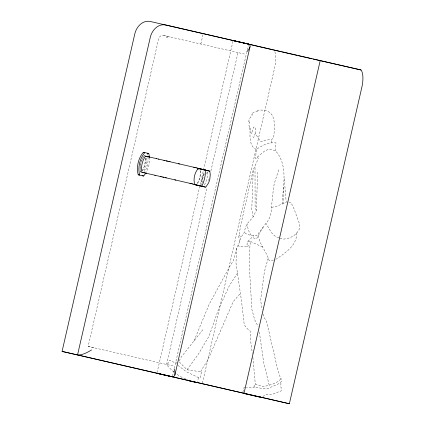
<?xml version="1.0" encoding="UTF-8"?>
<svg xmlns="http://www.w3.org/2000/svg" width="425" height="425" viewBox="0 0 425 425"><rect width="100%" height="100%" fill="white"/><g stroke="black" fill="none" stroke-linecap="round" stroke-linejoin="round"><path stroke-width="0.32" stroke-dasharray="2.12 1.59" d="M238.26 244.848L238.595 246.054L239.429 246.691L247.031 246.187L247.122 243.488L247.807 241.352L253.916 235.599M194.039 340.866L209.222 304.157L230.292 265.492L233.373 260.769L236.826 248.051L239.695 241.644L241.002 237.363L244.253 232.486L245.379 227.566L247.037 223.943L253.162 216.883L256.392 210.226L257.598 172.322M257.662 156.889L258.198 158.833L253.231 169.894L251.775 209.403L253.162 216.883M201.296 185.645L201.742 181.268A16.74 6.332 -77.1 0 1 203.341 174.627L204.489 171.551M236.826 248.051L235.949 262.815L241.522 300.964L244.242 324.79L246.909 328.307L250.123 331.086L250.479 339.74L252.354 353.52M247.807 241.352L250.32 241.188L249.347 254.267L249.645 271.687L251.855 309.342L254.639 319.627L258.172 326.676M282.072 204.032C282.981 186.251 288.618 165.288 275.299 150.514L269.546 149.191L265.078 150.615L255.595 158.642L256.328 149.414C261.986 145.446 268.882 141.95 275.979 142.906L275.299 150.514M296.698 232.916C297.149 245.485 285.016 253.167 275.798 259.335M239.695 241.644L238.733 236.619L240.853 224.761L253.231 169.894M200.903 371.806L201.158 370.403L207.682 360.405L233.118 301.808L240.444 293.261M271.463 142.683L272.112 139.134M255.122 133.62L255.669 130.698L255.409 128.504L254.532 126.878L253.348 127.229L252.211 133.354L251.106 133.163L250.437 127.728L249.523 127.229L248.976 125.582L249.624 121.837L248.662 122.671L249.156 119.149L252.514 114.633L251.287 114.352L253.103 112.721L257.587 111.377L256.711 110.298C263.782 109.374 271.729 110.59 273.535 118.687C275.209 124.971 274.093 131.442 273.721 137.822L271.702 139.464L265.041 140.255L261.439 141.642L259.781 140.887L258.496 138.013L255.122 133.62L254.357 136.637L253.507 137.434L252.944 136.738M203.532 174.08L203.405 174.643A17.659 0.68 -76.5 0 1 201.822 181.284L201.636 182.033M172.943 365.941L88.145 346.423L158.674 38.712A4.919 3.889 -77.2 0 1 162.876 35.339L170.032 36.895M200.828 44.019L203.07 34.228M157.075 372.629L203.331 170.675M203.479 170.027L232.98 41.22M166.568 364.496L207.028 187.829M208.659 180.715L209.254 178.123M210.885 171.004L238.005 52.583L244.38 54.028M172.55 376.141L173.735 370.961M174.33 368.369L246.675 52.493M247.265 49.906L248.306 45.374M202.401 383.217L274.72 67.469A17.542 6.63 -77.1 0 0 274.433 50.883M268.164 258.288L264.398 271.66L260.583 300.146L262.135 309.586M278.662 169.819L274.152 184.089L272.579 195.606L271.001 212.93L268.781 219.651L256.62 235.811L251.207 235.386L246.872 234.271L244.253 232.486M198.757 377.559L197.556 380.561L197.784 381.443M263.187 227.056L256.482 238.818L251.903 237.458M179.084 360.889L181.56 356.628L203.081 329.449M197.147 183.526C200.101 179.281 201.041 173.74 199.654 168.762M237.596 272.94L229.537 285.345L218.779 308.534L209.058 336.127L198.459 354.052L187.037 369.771L179.233 361.882M206.343 173.554L208.377 170.786M177.082 362.121L176.343 363.21L173.676 362.212L170.26 360.103L169.07 360.937L168.103 363.274L167.142 364.124L167.285 365.58L172.189 370.627L174.202 372.135M144.091 155.81L144.102 155.794A17.712 13.037 -77.2 0 0 140.404 171.907L141.467 172.167M141.812 172.242L140.362 171.897A17.664 13.956 -77.2 0 1 144.048 155.8L145.509 156.113M280.707 378.951L278.842 381.129L272.154 384.407L263.516 386.67L254.756 383.871L253.922 386.729L263.495 388.801L267.84 388.562L279.198 383.52L281.562 381.342L281.132 378.574L280.707 378.951L277.105 367.088L266.677 321.799L264.334 317.767L262.751 313.363M242.749 391.829L243.371 391.154L243.376 389.226L243.923 387.717L245.055 387.164M262.857 396.589L265.014 394.995L268.632 393.959L271.24 394.772L281.015 390.926L281.557 389.815L281.499 387.717L280.829 387.35L280.967 381.894M254.745 386.904L252.307 387.908L246.373 387.297M271.506 207.368L276.542 206.295L286.227 202.337L284.224 178.213M247.031 246.187L249.99 245.618M273.498 260.095L269.089 260.509C266.597 251.69 259.585 244.763 258.347 235.546M288.692 202.013L290.854 202.486L293.462 207.342L299.79 224.666L299.694 228.278C296.889 235.301 289.866 238.919 282.54 239.153L279.544 237.92M88.145 346.423L94.52 347.868M163.657 35.45L238.005 52.583M144.059 155.789L145.159 156.039M187.037 369.771L201.524 371.891L200.048 378.006L197.466 377.113L186.256 371.647L177.799 365.309M262.565 246.957L252.482 242.5L250.32 241.188M278.943 237.676C271.681 236.263 269.647 228.698 265.933 223.423M256.328 149.414C249.629 146.715 249.788 137.599 250.081 131.532L249.555 129.954L249.523 127.229M185.55 378.866L179.748 376.29L176.221 373.649M239.137 235.264L241.002 237.363M256.392 210.226L255.106 208.085L255.011 165.941M251.207 235.386L248.407 230.382L247.037 223.943M269.2 385.178L263.585 362.132L259.213 331.086M252.896 357.457L255.308 384.274M283.358 187.212L283.911 203.283M145.329 158.238A17.712 13.037 -77.2 0 1 142.306 170.749M145.419 158.259A17.664 13.956 -77.2 0 1 142.386 170.77M147.475 153.813A20.926 16.538 -77.2 0 1 147.73 155.083M147.98 157.032A20.926 16.538 -77.2 0 1 144.436 172.513M146.822 158.031A17.664 13.956 -77.2 0 1 143.831 171.094M149.425 157.362A20.926 16.538 -77.2 0 1 146.211 172.268M207.506 172.178A17.568 12.511 -76.3 0 1 203.713 186.123M202.258 183.01A17.568 12.511 -76.3 0 1 204.457 173.65M200.382 170.505A17.712 16.92 -78.5 0 1 197.487 183.589"/><path stroke-width="0.64" d="M205.764 187.159L208.606 182.877L209.759 179.648L210.269 174.537L209.78 171.137L205.142 170.112L205.684 170.287L205.44 173.543A16.777 6.343 -77.1 0 1 203.06 183.419L201.817 186.352L200.558 186.065M289.367 403.75L156.926 373.277L172.401 376.784L173.772 376.619L174.919 374.935L250.166 46.043L249.762 44.816L248.604 44.078L165.771 24.99A15.613 12.336 -77.2 0 0 150.264 37.437L77.547 354.928L62.077 351.417L134.789 33.926A15.613 12.336 -77.2 0 1 150.296 21.484L361.048 69.987A17.542 6.63 -77.1 0 1 361.829 87.353L289.367 403.75L62.077 351.417M174.919 374.935L174.866 371.753L174.154 369.001M244.04 393.162L320.237 60.456M250.07 46.819L248.636 49.645L246.803 51.802M201.811 186.363C199.931 185.884 208.76 187.919 204.228 186.782M203.4 186.586L202.406 186.336L203.602 186.623M198.247 168.449C194.894 172.385 193.423 177.809 194.315 182.899C194.066 185.932 198.061 184.838 199.803 185.842M142.922 172.486L141.807 172.226A17.664 13.956 -77.2 0 1 145.493 156.129L146.609 156.384M198.008 169.437A17.712 16.92 -78.5 0 1 198.698 168.534L201.285 169.177M166.759 37.644L167.227 37.315M91.55 349.966C87.322 352.49 82.636 355.188 77.547 354.928L172.401 376.784M260.621 396.929L259.505 397.099L244.062 393.539L243.18 392.998M194.698 184.593L198.284 185.475M198.709 168.523L198.257 168.438L201.976 169.347M203.793 186.729L201.965 186.347M205.87 170.271L209.775 171.121M248.604 44.078L233.128 40.572L273.302 49.953M143.358 152.278L144.803 152.607A20.926 16.538 -77.2 0 0 139.655 175.095L138.21 174.765A20.926 16.538 -77.2 0 1 143.358 152.278L148.766 153.521A20.926 16.538 -77.2 0 1 149.425 157.362M147.321 153.191L148.766 153.521M145.663 156.15L156.602 158.647M141.971 172.279L144.596 172.879M142.168 175.679L143.613 176.008A20.926 16.538 -77.2 0 0 145.881 172.842M273.939 50.102L280.388 51.574M281.679 51.871L297.171 55.404M298.456 55.702L312.008 58.793M313.299 59.086L361.048 69.987M147.539 156.581L149.637 157.059M156.432 158.615L158.918 159.178M143.847 172.709L146.482 173.31M145.945 173.188L155.221 175.307M158.514 159.088L164.9 160.56M178.468 163.71L193.858 167.264M154.817 175.222L161.208 176.688M174.771 179.839L190.129 183.382M138.21 174.765L143.613 176.008M197.147 382.728L189.242 380.906L187.659 380.03M163.891 160.326L167.492 161.16M168.815 161.473L179.562 163.96M166.26 160.878L170.048 161.755M160.198 176.46L166.356 177.884M162.679 177.028L163.8 177.289M165.123 177.602L175.865 180.088M193.673 167.227L195.086 167.551M189.933 183.345L191.33 183.664M194.592 167.439L196.371 167.854M190.83 183.558L192.583 183.961M196.031 167.779L197.694 168.167M192.243 183.887L193.874 184.269M197.519 168.13L200.531 168.852M205.684 170.287L203.288 169.708M193.699 184.232L195.187 184.577M195.622 184.684L196.653 184.939M200.377 168.81L202.018 169.214M204.457 169.952L202.22 169.453M197.142 185.056L199.527 185.635M200.621 186.038L198.486 185.566M201.7 169.129L203.463 169.564M202.985 169.442L204.845 169.899M201.227 169.208L202.757 169.538M199.049 185.512L200.43 185.852M204.218 169.74L206.146 170.218M200.882 185.964L202.157 186.278M205.376 170.027L207.368 170.537"/></g></svg>
